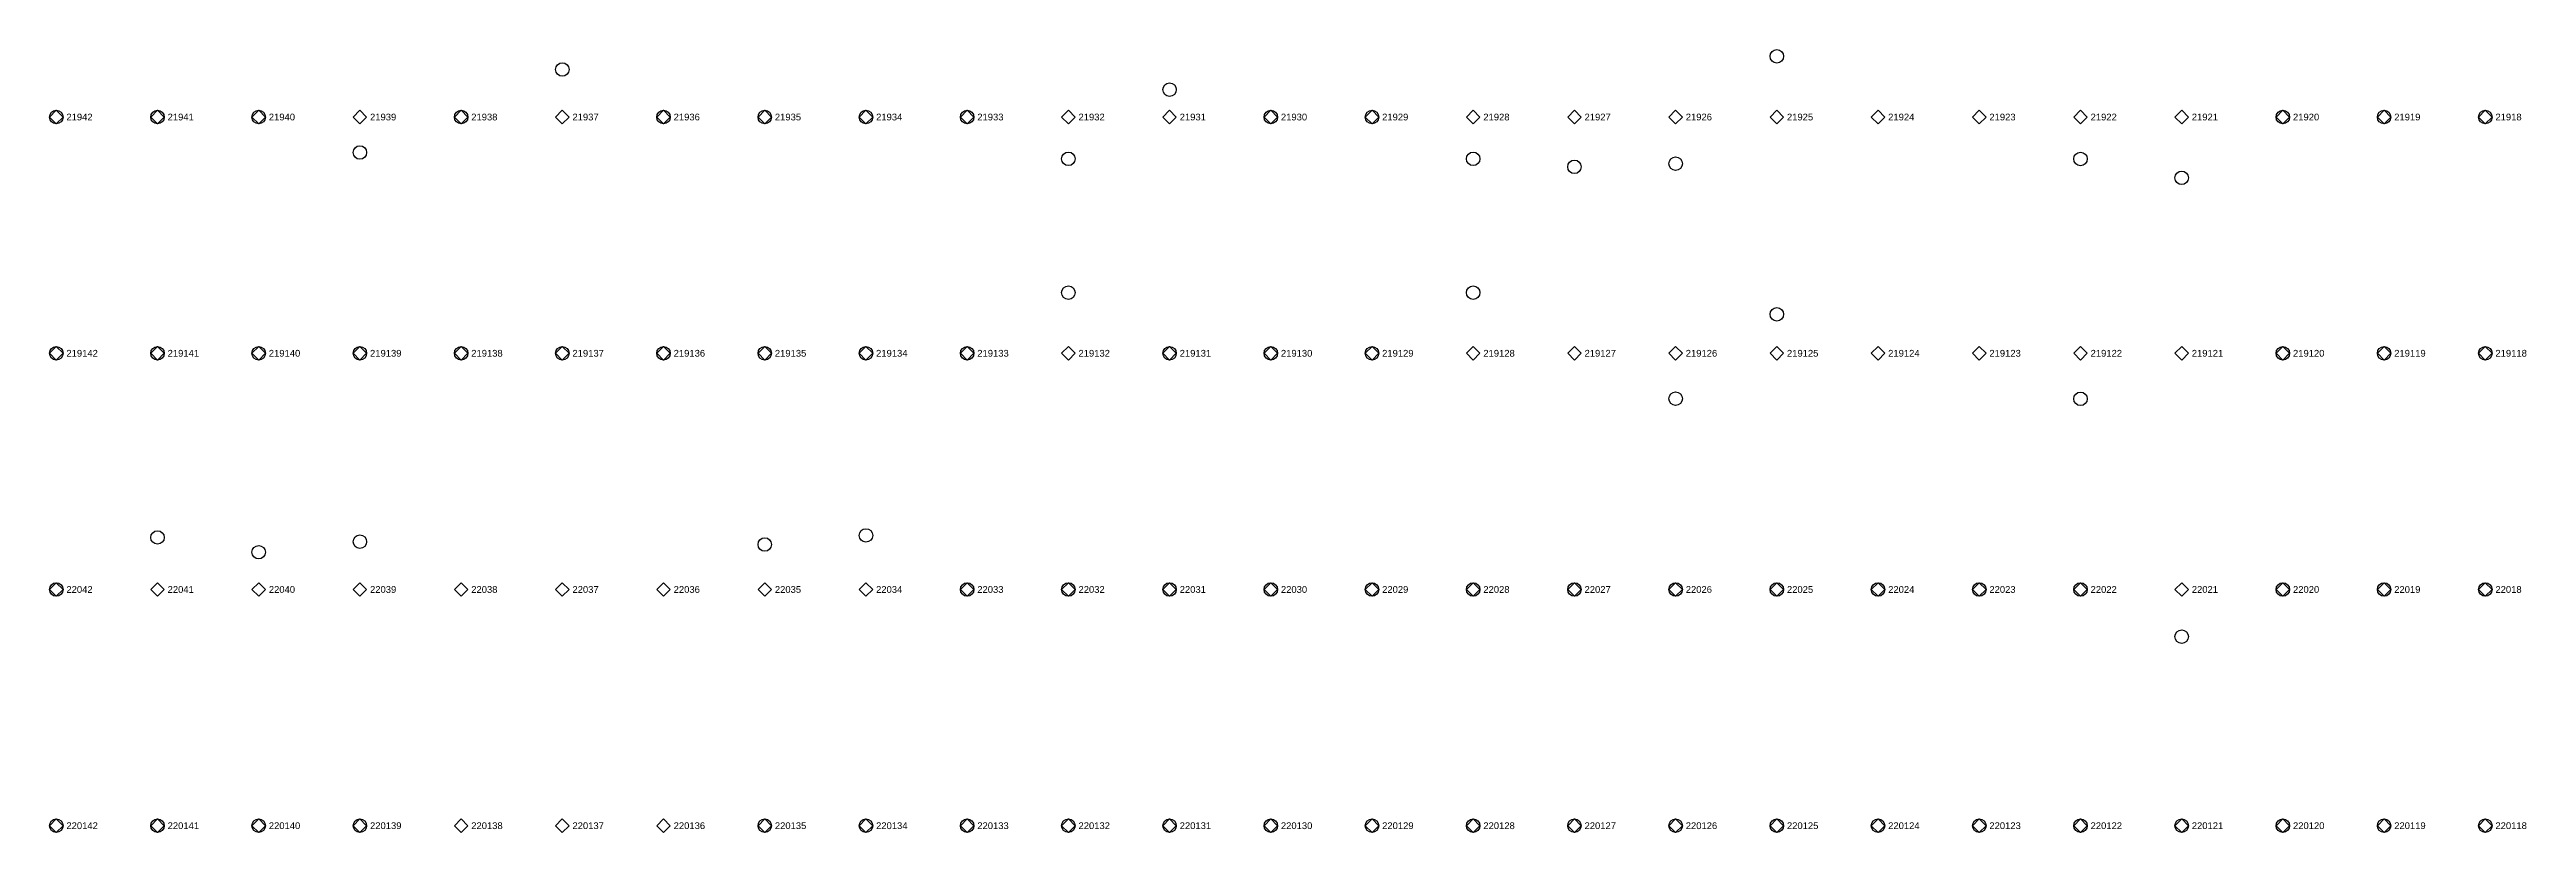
# Model space of a CAD drawing. Extents: x -5 to 376, y -217 to 241.
# Drawn here: x 186.7 to 280, y -139.4 to -109.9 of the extents above; entities that cross this region are included whole.
import ezdxf

# ---------------------------------------------------------------- set-up
doc = ezdxf.new("R2010")
doc.units = 0
for name, color, linetype in [('FIXTURE_INTERFACE_PIN', 4, 'CONTINUOUS'), ('GROUND_INTERFACE_PIN', 6, 'CONTINUOUS'), ('TESTER_INTERFACE_PIN', 144, 'CONTINUOUS'), ('TESTER_INTERFACE_PIN_LABEL', 144, 'CONTINUOUS')]:
    doc.layers.add(name, color=color, linetype=linetype)
doc.styles.get("Standard").update_dxf_attribs({"font": 'arial.ttf'})

msp = doc.modelspace()

# ---------------------------------------------------------------- linework, layer by layer
at = {"layer": 'FIXTURE_INTERFACE_PIN'}
for centre in [(251.74194, -110.1725), (206.02194, -110.67034), (228.88194, -111.42726), (186.97194, -112.4585), (190.78194, -112.4585), (202.21194, -112.4585), (209.83194, -112.4585), (213.64194, -112.4585), (217.45194, -112.4585), (221.26194, -112.4585), (232.69194, -112.4585), (236.50194, -112.4585), (278.41194, -112.4585), (225.07194, -114.03076), (240.31194, -114.03076), (244.12194, -114.33302), (247.93194, -114.21364), (263.17194, -114.03584), (266.98194, -114.74704), (225.07194, -119.06758), (240.31194, -119.06758), (251.74194, -119.88292), (186.97194, -121.3485), (190.78194, -121.3485), (202.21194, -121.3485), (206.02194, -121.3485), (209.83194, -121.3485), (213.64194, -121.3485), (217.45194, -121.3485), (221.26194, -121.3485), (228.88194, -121.3485), (232.69194, -121.3485), (236.50194, -121.3485), (278.41194, -121.3485), (247.93194, -123.05792), (263.17194, -123.063), (190.78194, -128.28016), (213.64194, -128.54686), (217.45194, -128.20396), (186.97194, -130.2385), (221.26194, -130.2385), (225.07194, -130.2385), (228.88194, -130.2385), (232.69194, -130.2385), (236.50194, -130.2385), (240.31194, -130.2385), (244.12194, -130.2385), (247.93194, -130.2385), (251.74194, -130.2385), (255.55194, -130.2385), (259.36194, -130.2385), (263.17194, -130.2385), (278.41194, -130.2385), (266.98194, -132.01396), (186.97194, -139.1285), (190.78194, -139.1285), (213.64194, -139.1285), (217.45194, -139.1285), (221.26194, -139.1285), (225.07194, -139.1285), (228.88194, -139.1285), (232.69194, -139.1285), (236.50194, -139.1285), (240.31194, -139.1285), (244.12194, -139.1285), (247.93194, -139.1285), (251.74194, -139.1285), (255.55194, -139.1285), (259.36194, -139.1285), (263.17194, -139.1285), (266.98194, -139.1285), (278.41194, -139.1285)]:
    msp.add_circle(centre, 0.254, dxfattribs=at)
at = {"layer": 'GROUND_INTERFACE_PIN'}
for centre in [(194.59194, -112.4585), (270.79194, -112.4585), (274.60194, -112.4585), (198.40194, -113.792), (194.59194, -121.3485), (198.40194, -121.3485), (270.79194, -121.3485), (274.60194, -121.3485), (194.59194, -128.83642), (198.40194, -128.44018), (270.79194, -130.2385), (274.60194, -130.2385), (194.59194, -139.1285), (198.40194, -139.1285), (270.79194, -139.1285), (274.60194, -139.1285)]:
    msp.add_circle(centre, 0.254, dxfattribs=at)
at = {"layer": 'TESTER_INTERFACE_PIN'}
for p, q in [((186.97194, -112.2045), (186.71794, -112.4585)), ((186.71794, -112.4585), (186.97194, -112.7125)), ((187.22594, -112.4585), (186.97194, -112.2045)), ((186.97194, -112.7125), (187.22594, -112.4585)), ((190.78194, -112.2045), (190.52794, -112.4585)), ((190.52794, -112.4585), (190.78194, -112.7125)), ((191.03594, -112.4585), (190.78194, -112.2045)), ((190.78194, -112.7125), (191.03594, -112.4585)), ((194.59194, -112.2045), (194.33794, -112.4585)), ((194.33794, -112.4585), (194.59194, -112.7125)), ((194.84594, -112.4585), (194.59194, -112.2045)), ((194.59194, -112.7125), (194.84594, -112.4585)), ((198.40194, -112.2045), (198.14794, -112.4585)), ((198.14794, -112.4585), (198.40194, -112.7125)), ((198.65594, -112.4585), (198.40194, -112.2045)), ((198.40194, -112.7125), (198.65594, -112.4585)), ((202.21194, -112.2045), (201.95794, -112.4585)), ((201.95794, -112.4585), (202.21194, -112.7125)), ((202.46594, -112.4585), (202.21194, -112.2045)), ((202.21194, -112.7125), (202.46594, -112.4585)), ((206.02194, -112.2045), (205.76794, -112.4585)), ((205.76794, -112.4585), (206.02194, -112.7125)), ((206.27594, -112.4585), (206.02194, -112.2045)), ((206.02194, -112.7125), (206.27594, -112.4585)), ((209.83194, -112.2045), (209.57794, -112.4585)), ((209.57794, -112.4585), (209.83194, -112.7125)), ((210.08594, -112.4585), (209.83194, -112.2045)), ((209.83194, -112.7125), (210.08594, -112.4585)), ((213.64194, -112.2045), (213.38794, -112.4585)), ((213.38794, -112.4585), (213.64194, -112.7125)), ((213.89594, -112.4585), (213.64194, -112.2045)), ((213.64194, -112.7125), (213.89594, -112.4585)), ((217.45194, -112.2045), (217.19794, -112.4585)), ((217.19794, -112.4585), (217.45194, -112.7125)), ((217.70594, -112.4585), (217.45194, -112.2045)), ((217.45194, -112.7125), (217.70594, -112.4585)), ((221.26194, -112.2045), (221.00794, -112.4585)), ((221.00794, -112.4585), (221.26194, -112.7125)), ((221.51594, -112.4585), (221.26194, -112.2045)), ((221.26194, -112.7125), (221.51594, -112.4585)), ((225.07194, -112.2045), (224.81794, -112.4585)), ((224.81794, -112.4585), (225.07194, -112.7125)), ((225.32594, -112.4585), (225.07194, -112.2045)), ((225.07194, -112.7125), (225.32594, -112.4585)), ((228.88194, -112.2045), (228.62794, -112.4585)), ((228.62794, -112.4585), (228.88194, -112.7125)), ((229.13594, -112.4585), (228.88194, -112.2045)), ((228.88194, -112.7125), (229.13594, -112.4585)), ((232.69194, -112.2045), (232.43794, -112.4585)), ((232.43794, -112.4585), (232.69194, -112.7125)), ((232.94594, -112.4585), (232.69194, -112.2045)), ((232.69194, -112.7125), (232.94594, -112.4585)), ((236.50194, -112.2045), (236.24794, -112.4585)), ((236.24794, -112.4585), (236.50194, -112.7125)), ((236.75594, -112.4585), (236.50194, -112.2045)), ((236.50194, -112.7125), (236.75594, -112.4585)), ((240.31194, -112.2045), (240.05794, -112.4585)), ((240.05794, -112.4585), (240.31194, -112.7125)), ((240.56594, -112.4585), (240.31194, -112.2045)), ((240.31194, -112.7125), (240.56594, -112.4585)), ((244.12194, -112.2045), (243.86794, -112.4585)), ((243.86794, -112.4585), (244.12194, -112.7125)), ((244.37594, -112.4585), (244.12194, -112.2045)), ((244.12194, -112.7125), (244.37594, -112.4585)), ((247.93194, -112.2045), (247.67794, -112.4585)), ((247.67794, -112.4585), (247.93194, -112.7125)), ((248.18594, -112.4585), (247.93194, -112.2045)), ((247.93194, -112.7125), (248.18594, -112.4585)), ((251.74194, -112.2045), (251.48794, -112.4585)), ((251.48794, -112.4585), (251.74194, -112.7125)), ((251.99594, -112.4585), (251.74194, -112.2045)), ((251.74194, -112.7125), (251.99594, -112.4585)), ((255.55194, -112.2045), (255.29794, -112.4585)), ((255.29794, -112.4585), (255.55194, -112.7125)), ((255.80594, -112.4585), (255.55194, -112.2045)), ((255.55194, -112.7125), (255.80594, -112.4585)), ((259.36194, -112.2045), (259.10794, -112.4585)), ((259.10794, -112.4585), (259.36194, -112.7125)), ((259.61594, -112.4585), (259.36194, -112.2045)), ((259.36194, -112.7125), (259.61594, -112.4585)), ((263.17194, -112.2045), (262.91794, -112.4585)), ((262.91794, -112.4585), (263.17194, -112.7125)), ((263.42594, -112.4585), (263.17194, -112.2045)), ((263.17194, -112.7125), (263.42594, -112.4585)), ((266.98194, -112.2045), (266.72794, -112.4585)), ((266.72794, -112.4585), (266.98194, -112.7125)), ((267.23594, -112.4585), (266.98194, -112.2045)), ((266.98194, -112.7125), (267.23594, -112.4585)), ((270.79194, -112.2045), (270.53794, -112.4585)), ((270.53794, -112.4585), (270.79194, -112.7125)), ((271.04594, -112.4585), (270.79194, -112.2045)), ((270.79194, -112.7125), (271.04594, -112.4585)), ((274.60194, -112.2045), (274.34794, -112.4585)), ((274.34794, -112.4585), (274.60194, -112.7125)), ((274.85594, -112.4585), (274.60194, -112.2045)), ((274.60194, -112.7125), (274.85594, -112.4585)), ((278.41194, -112.2045), (278.15794, -112.4585)), ((278.15794, -112.4585), (278.41194, -112.7125)), ((278.66594, -112.4585), (278.41194, -112.2045)), ((278.41194, -112.7125), (278.66594, -112.4585)), ((186.97194, -121.0945), (186.71794, -121.3485)), ((187.22594, -121.3485), (186.97194, -121.0945)), ((190.78194, -121.0945), (190.52794, -121.3485)), ((191.03594, -121.3485), (190.78194, -121.0945)), ((194.59194, -121.0945), (194.33794, -121.3485)), ((194.84594, -121.3485), (194.59194, -121.0945)), ((198.40194, -121.0945), (198.14794, -121.3485)), ((198.65594, -121.3485), (198.40194, -121.0945)), ((202.21194, -121.0945), (201.95794, -121.3485)), ((202.46594, -121.3485), (202.21194, -121.0945)), ((206.02194, -121.0945), (205.76794, -121.3485)), ((206.27594, -121.3485), (206.02194, -121.0945)), ((209.83194, -121.0945), (209.57794, -121.3485)), ((210.08594, -121.3485), (209.83194, -121.0945)), ((213.64194, -121.0945), (213.38794, -121.3485)), ((213.89594, -121.3485), (213.64194, -121.0945)), ((217.45194, -121.0945), (217.19794, -121.3485)), ((217.70594, -121.3485), (217.45194, -121.0945)), ((221.26194, -121.0945), (221.00794, -121.3485)), ((221.51594, -121.3485), (221.26194, -121.0945)), ((225.07194, -121.0945), (224.81794, -121.3485)), ((225.32594, -121.3485), (225.07194, -121.0945)), ((228.88194, -121.0945), (228.62794, -121.3485)), ((229.13594, -121.3485), (228.88194, -121.0945)), ((232.69194, -121.0945), (232.43794, -121.3485)), ((232.94594, -121.3485), (232.69194, -121.0945)), ((236.50194, -121.0945), (236.24794, -121.3485)), ((236.75594, -121.3485), (236.50194, -121.0945)), ((240.31194, -121.0945), (240.05794, -121.3485)), ((240.56594, -121.3485), (240.31194, -121.0945)), ((244.12194, -121.0945), (243.86794, -121.3485)), ((244.37594, -121.3485), (244.12194, -121.0945)), ((247.93194, -121.0945), (247.67794, -121.3485)), ((248.18594, -121.3485), (247.93194, -121.0945)), ((251.74194, -121.0945), (251.48794, -121.3485)), ((251.99594, -121.3485), (251.74194, -121.0945)), ((255.55194, -121.0945), (255.29794, -121.3485)), ((255.80594, -121.3485), (255.55194, -121.0945)), ((259.36194, -121.0945), (259.10794, -121.3485)), ((259.61594, -121.3485), (259.36194, -121.0945)), ((263.17194, -121.0945), (262.91794, -121.3485)), ((263.42594, -121.3485), (263.17194, -121.0945)), ((266.98194, -121.0945), (266.72794, -121.3485)), ((267.23594, -121.3485), (266.98194, -121.0945)), ((270.79194, -121.0945), (270.53794, -121.3485)), ((271.04594, -121.3485), (270.79194, -121.0945)), ((274.60194, -121.0945), (274.34794, -121.3485)), ((274.85594, -121.3485), (274.60194, -121.0945)), ((278.41194, -121.0945), (278.15794, -121.3485)), ((278.66594, -121.3485), (278.41194, -121.0945)), ((186.71794, -121.3485), (186.97194, -121.6025)), ((186.97194, -121.6025), (187.22594, -121.3485)), ((190.52794, -121.3485), (190.78194, -121.6025)), ((190.78194, -121.6025), (191.03594, -121.3485)), ((194.33794, -121.3485), (194.59194, -121.6025)), ((194.59194, -121.6025), (194.84594, -121.3485)), ((198.14794, -121.3485), (198.40194, -121.6025)), ((198.40194, -121.6025), (198.65594, -121.3485)), ((201.95794, -121.3485), (202.21194, -121.6025)), ((202.21194, -121.6025), (202.46594, -121.3485)), ((205.76794, -121.3485), (206.02194, -121.6025)), ((206.02194, -121.6025), (206.27594, -121.3485)), ((209.57794, -121.3485), (209.83194, -121.6025)), ((209.83194, -121.6025), (210.08594, -121.3485)), ((213.38794, -121.3485), (213.64194, -121.6025)), ((213.64194, -121.6025), (213.89594, -121.3485)), ((217.19794, -121.3485), (217.45194, -121.6025)), ((217.45194, -121.6025), (217.70594, -121.3485)), ((221.00794, -121.3485), (221.26194, -121.6025)), ((221.26194, -121.6025), (221.51594, -121.3485)), ((224.81794, -121.3485), (225.07194, -121.6025)), ((225.07194, -121.6025), (225.32594, -121.3485)), ((228.62794, -121.3485), (228.88194, -121.6025)), ((228.88194, -121.6025), (229.13594, -121.3485)), ((232.43794, -121.3485), (232.69194, -121.6025)), ((232.69194, -121.6025), (232.94594, -121.3485)), ((236.24794, -121.3485), (236.50194, -121.6025)), ((236.50194, -121.6025), (236.75594, -121.3485)), ((240.05794, -121.3485), (240.31194, -121.6025)), ((240.31194, -121.6025), (240.56594, -121.3485)), ((243.86794, -121.3485), (244.12194, -121.6025)), ((244.12194, -121.6025), (244.37594, -121.3485)), ((247.67794, -121.3485), (247.93194, -121.6025)), ((247.93194, -121.6025), (248.18594, -121.3485)), ((251.48794, -121.3485), (251.74194, -121.6025)), ((251.74194, -121.6025), (251.99594, -121.3485)), ((255.29794, -121.3485), (255.55194, -121.6025)), ((255.55194, -121.6025), (255.80594, -121.3485)), ((259.10794, -121.3485), (259.36194, -121.6025)), ((259.36194, -121.6025), (259.61594, -121.3485)), ((262.91794, -121.3485), (263.17194, -121.6025)), ((263.17194, -121.6025), (263.42594, -121.3485)), ((266.72794, -121.3485), (266.98194, -121.6025)), ((266.98194, -121.6025), (267.23594, -121.3485)), ((270.53794, -121.3485), (270.79194, -121.6025)), ((270.79194, -121.6025), (271.04594, -121.3485)), ((274.34794, -121.3485), (274.60194, -121.6025)), ((274.60194, -121.6025), (274.85594, -121.3485)), ((278.15794, -121.3485), (278.41194, -121.6025)), ((278.41194, -121.6025), (278.66594, -121.3485)), ((186.97194, -129.9845), (186.71794, -130.2385)), ((186.71794, -130.2385), (186.97194, -130.4925)), ((187.22594, -130.2385), (186.97194, -129.9845)), ((186.97194, -130.4925), (187.22594, -130.2385)), ((190.78194, -129.9845), (190.52794, -130.2385)), ((190.52794, -130.2385), (190.78194, -130.4925)), ((191.03594, -130.2385), (190.78194, -129.9845)), ((190.78194, -130.4925), (191.03594, -130.2385)), ((194.59194, -129.9845), (194.33794, -130.2385)), ((194.33794, -130.2385), (194.59194, -130.4925)), ((194.84594, -130.2385), (194.59194, -129.9845)), ((194.59194, -130.4925), (194.84594, -130.2385)), ((198.40194, -129.9845), (198.14794, -130.2385)), ((198.14794, -130.2385), (198.40194, -130.4925)), ((198.65594, -130.2385), (198.40194, -129.9845)), ((198.40194, -130.4925), (198.65594, -130.2385)), ((202.21194, -129.9845), (201.95794, -130.2385)), ((201.95794, -130.2385), (202.21194, -130.4925)), ((202.46594, -130.2385), (202.21194, -129.9845)), ((202.21194, -130.4925), (202.46594, -130.2385)), ((206.02194, -129.9845), (205.76794, -130.2385)), ((205.76794, -130.2385), (206.02194, -130.4925)), ((206.27594, -130.2385), (206.02194, -129.9845)), ((206.02194, -130.4925), (206.27594, -130.2385)), ((209.83194, -129.9845), (209.57794, -130.2385)), ((209.57794, -130.2385), (209.83194, -130.4925)), ((210.08594, -130.2385), (209.83194, -129.9845)), ((209.83194, -130.4925), (210.08594, -130.2385)), ((213.64194, -129.9845), (213.38794, -130.2385)), ((213.38794, -130.2385), (213.64194, -130.4925)), ((213.89594, -130.2385), (213.64194, -129.9845)), ((213.64194, -130.4925), (213.89594, -130.2385)), ((217.45194, -129.9845), (217.19794, -130.2385)), ((217.19794, -130.2385), (217.45194, -130.4925)), ((217.70594, -130.2385), (217.45194, -129.9845)), ((217.45194, -130.4925), (217.70594, -130.2385)), ((221.26194, -129.9845), (221.00794, -130.2385)), ((221.00794, -130.2385), (221.26194, -130.4925)), ((221.51594, -130.2385), (221.26194, -129.9845)), ((221.26194, -130.4925), (221.51594, -130.2385)), ((225.07194, -129.9845), (224.81794, -130.2385)), ((224.81794, -130.2385), (225.07194, -130.4925)), ((225.32594, -130.2385), (225.07194, -129.9845)), ((225.07194, -130.4925), (225.32594, -130.2385)), ((228.88194, -129.9845), (228.62794, -130.2385)), ((228.62794, -130.2385), (228.88194, -130.4925)), ((229.13594, -130.2385), (228.88194, -129.9845)), ((228.88194, -130.4925), (229.13594, -130.2385)), ((232.69194, -129.9845), (232.43794, -130.2385)), ((232.43794, -130.2385), (232.69194, -130.4925)), ((232.94594, -130.2385), (232.69194, -129.9845)), ((232.69194, -130.4925), (232.94594, -130.2385)), ((236.50194, -129.9845), (236.24794, -130.2385)), ((236.24794, -130.2385), (236.50194, -130.4925)), ((236.75594, -130.2385), (236.50194, -129.9845)), ((236.50194, -130.4925), (236.75594, -130.2385)), ((240.31194, -129.9845), (240.05794, -130.2385)), ((240.05794, -130.2385), (240.31194, -130.4925)), ((240.56594, -130.2385), (240.31194, -129.9845)), ((240.31194, -130.4925), (240.56594, -130.2385)), ((244.12194, -129.9845), (243.86794, -130.2385)), ((243.86794, -130.2385), (244.12194, -130.4925)), ((244.37594, -130.2385), (244.12194, -129.9845)), ((244.12194, -130.4925), (244.37594, -130.2385)), ((247.93194, -129.9845), (247.67794, -130.2385)), ((247.67794, -130.2385), (247.93194, -130.4925)), ((248.18594, -130.2385), (247.93194, -129.9845)), ((247.93194, -130.4925), (248.18594, -130.2385)), ((251.74194, -129.9845), (251.48794, -130.2385)), ((251.48794, -130.2385), (251.74194, -130.4925)), ((251.99594, -130.2385), (251.74194, -129.9845)), ((251.74194, -130.4925), (251.99594, -130.2385)), ((255.55194, -129.9845), (255.29794, -130.2385)), ((255.29794, -130.2385), (255.55194, -130.4925)), ((255.80594, -130.2385), (255.55194, -129.9845)), ((255.55194, -130.4925), (255.80594, -130.2385)), ((259.36194, -129.9845), (259.10794, -130.2385)), ((259.10794, -130.2385), (259.36194, -130.4925)), ((259.61594, -130.2385), (259.36194, -129.9845)), ((259.36194, -130.4925), (259.61594, -130.2385)), ((263.17194, -129.9845), (262.91794, -130.2385)), ((262.91794, -130.2385), (263.17194, -130.4925)), ((263.42594, -130.2385), (263.17194, -129.9845)), ((263.17194, -130.4925), (263.42594, -130.2385)), ((266.98194, -129.9845), (266.72794, -130.2385)), ((266.72794, -130.2385), (266.98194, -130.4925)), ((267.23594, -130.2385), (266.98194, -129.9845)), ((266.98194, -130.4925), (267.23594, -130.2385)), ((270.79194, -129.9845), (270.53794, -130.2385)), ((270.53794, -130.2385), (270.79194, -130.4925)), ((271.04594, -130.2385), (270.79194, -129.9845)), ((270.79194, -130.4925), (271.04594, -130.2385)), ((274.60194, -129.9845), (274.34794, -130.2385)), ((274.34794, -130.2385), (274.60194, -130.4925)), ((274.85594, -130.2385), (274.60194, -129.9845)), ((274.60194, -130.4925), (274.85594, -130.2385)), ((278.41194, -129.9845), (278.15794, -130.2385)), ((278.15794, -130.2385), (278.41194, -130.4925)), ((278.66594, -130.2385), (278.41194, -129.9845)), ((278.41194, -130.4925), (278.66594, -130.2385)), ((186.97194, -138.8745), (186.71794, -139.1285)), ((187.22594, -139.1285), (186.97194, -138.8745)), ((190.78194, -138.8745), (190.52794, -139.1285)), ((191.03594, -139.1285), (190.78194, -138.8745)), ((194.59194, -138.8745), (194.33794, -139.1285)), ((194.84594, -139.1285), (194.59194, -138.8745)), ((198.40194, -138.8745), (198.14794, -139.1285)), ((198.65594, -139.1285), (198.40194, -138.8745)), ((202.21194, -138.8745), (201.95794, -139.1285)), ((202.46594, -139.1285), (202.21194, -138.8745)), ((206.02194, -138.8745), (205.76794, -139.1285)), ((206.27594, -139.1285), (206.02194, -138.8745)), ((209.83194, -138.8745), (209.57794, -139.1285)), ((210.08594, -139.1285), (209.83194, -138.8745)), ((213.64194, -138.8745), (213.38794, -139.1285)), ((213.89594, -139.1285), (213.64194, -138.8745)), ((217.45194, -138.8745), (217.19794, -139.1285)), ((217.70594, -139.1285), (217.45194, -138.8745)), ((221.26194, -138.8745), (221.00794, -139.1285)), ((221.51594, -139.1285), (221.26194, -138.8745)), ((225.07194, -138.8745), (224.81794, -139.1285)), ((225.32594, -139.1285), (225.07194, -138.8745)), ((228.88194, -138.8745), (228.62794, -139.1285)), ((229.13594, -139.1285), (228.88194, -138.8745)), ((232.69194, -138.8745), (232.43794, -139.1285)), ((232.94594, -139.1285), (232.69194, -138.8745)), ((236.50194, -138.8745), (236.24794, -139.1285)), ((236.75594, -139.1285), (236.50194, -138.8745)), ((240.31194, -138.8745), (240.05794, -139.1285)), ((240.56594, -139.1285), (240.31194, -138.8745)), ((244.12194, -138.8745), (243.86794, -139.1285)), ((244.37594, -139.1285), (244.12194, -138.8745)), ((247.93194, -138.8745), (247.67794, -139.1285)), ((248.18594, -139.1285), (247.93194, -138.8745)), ((251.74194, -138.8745), (251.48794, -139.1285)), ((251.99594, -139.1285), (251.74194, -138.8745)), ((255.55194, -138.8745), (255.29794, -139.1285)), ((255.80594, -139.1285), (255.55194, -138.8745)), ((259.36194, -138.8745), (259.10794, -139.1285)), ((259.61594, -139.1285), (259.36194, -138.8745)), ((263.17194, -138.8745), (262.91794, -139.1285)), ((263.42594, -139.1285), (263.17194, -138.8745)), ((266.98194, -138.8745), (266.72794, -139.1285)), ((267.23594, -139.1285), (266.98194, -138.8745)), ((270.79194, -138.8745), (270.53794, -139.1285)), ((271.04594, -139.1285), (270.79194, -138.8745)), ((274.60194, -138.8745), (274.34794, -139.1285)), ((274.85594, -139.1285), (274.60194, -138.8745)), ((278.41194, -138.8745), (278.15794, -139.1285)), ((278.66594, -139.1285), (278.41194, -138.8745)), ((186.71794, -139.1285), (186.97194, -139.3825)), ((186.97194, -139.3825), (187.22594, -139.1285)), ((190.52794, -139.1285), (190.78194, -139.3825)), ((190.78194, -139.3825), (191.03594, -139.1285)), ((194.33794, -139.1285), (194.59194, -139.3825)), ((194.59194, -139.3825), (194.84594, -139.1285)), ((198.14794, -139.1285), (198.40194, -139.3825)), ((198.40194, -139.3825), (198.65594, -139.1285)), ((201.95794, -139.1285), (202.21194, -139.3825)), ((202.21194, -139.3825), (202.46594, -139.1285)), ((205.76794, -139.1285), (206.02194, -139.3825)), ((206.02194, -139.3825), (206.27594, -139.1285)), ((209.57794, -139.1285), (209.83194, -139.3825)), ((209.83194, -139.3825), (210.08594, -139.1285)), ((213.38794, -139.1285), (213.64194, -139.3825)), ((213.64194, -139.3825), (213.89594, -139.1285)), ((217.19794, -139.1285), (217.45194, -139.3825)), ((217.45194, -139.3825), (217.70594, -139.1285)), ((221.00794, -139.1285), (221.26194, -139.3825)), ((221.26194, -139.3825), (221.51594, -139.1285)), ((224.81794, -139.1285), (225.07194, -139.3825)), ((225.07194, -139.3825), (225.32594, -139.1285)), ((228.62794, -139.1285), (228.88194, -139.3825)), ((228.88194, -139.3825), (229.13594, -139.1285)), ((232.43794, -139.1285), (232.69194, -139.3825)), ((232.69194, -139.3825), (232.94594, -139.1285)), ((236.24794, -139.1285), (236.50194, -139.3825)), ((236.50194, -139.3825), (236.75594, -139.1285)), ((240.05794, -139.1285), (240.31194, -139.3825)), ((240.31194, -139.3825), (240.56594, -139.1285)), ((243.86794, -139.1285), (244.12194, -139.3825)), ((244.12194, -139.3825), (244.37594, -139.1285)), ((247.67794, -139.1285), (247.93194, -139.3825)), ((247.93194, -139.3825), (248.18594, -139.1285)), ((251.48794, -139.1285), (251.74194, -139.3825)), ((251.74194, -139.3825), (251.99594, -139.1285)), ((255.29794, -139.1285), (255.55194, -139.3825)), ((255.55194, -139.3825), (255.80594, -139.1285)), ((259.10794, -139.1285), (259.36194, -139.3825)), ((259.36194, -139.3825), (259.61594, -139.1285)), ((262.91794, -139.1285), (263.17194, -139.3825)), ((263.17194, -139.3825), (263.42594, -139.1285)), ((266.72794, -139.1285), (266.98194, -139.3825)), ((266.98194, -139.3825), (267.23594, -139.1285)), ((270.53794, -139.1285), (270.79194, -139.3825)), ((270.79194, -139.3825), (271.04594, -139.1285)), ((274.34794, -139.1285), (274.60194, -139.3825)), ((274.60194, -139.3825), (274.85594, -139.1285)), ((278.15794, -139.1285), (278.41194, -139.3825)), ((278.41194, -139.3825), (278.66594, -139.1285))]:
    msp.add_line(p, q, dxfattribs=at)

# ---------------------------------------------------------------- texts
at = {"layer": 'TESTER_INTERFACE_PIN_LABEL'}
for s, p in [('21942', (187.35294, -112.5855)), ('21941', (191.16294, -112.5855)), ('21940', (194.97294, -112.5855)), ('21939', (198.78294, -112.5855)), ('21938', (202.59294, -112.5855)), ('21937', (206.40294, -112.5855)), ('21936', (210.21294, -112.5855)), ('21935', (214.02294, -112.5855)), ('21934', (217.83294, -112.5855)), ('21933', (221.64294, -112.5855)), ('21932', (225.45294, -112.5855)), ('21931', (229.26294, -112.5855)), ('21930', (233.07294, -112.5855)), ('21929', (236.88294, -112.5855)), ('21928', (240.69294, -112.5855)), ('21927', (244.50294, -112.5855)), ('21926', (248.31294, -112.5855)), ('21925', (252.12294, -112.5855)), ('21924', (255.93294, -112.5855)), ('21923', (259.74294, -112.5855)), ('21922', (263.55294, -112.5855)), ('21921', (267.36294, -112.5855)), ('21920', (271.17294, -112.5855)), ('21919', (274.98294, -112.5855)), ('21918', (278.79294, -112.5855)), ('219142', (187.35294, -121.4755)), ('219141', (191.16294, -121.4755)), ('219140', (194.97294, -121.4755)), ('219139', (198.78294, -121.4755)), ('219138', (202.59294, -121.4755)), ('219137', (206.40294, -121.4755)), ('219136', (210.21294, -121.4755)), ('219135', (214.02294, -121.4755)), ('219134', (217.83294, -121.4755)), ('219133', (221.64294, -121.4755)), ('219132', (225.45294, -121.4755)), ('219131', (229.26294, -121.4755)), ('219130', (233.07294, -121.4755)), ('219129', (236.88294, -121.4755)), ('219128', (240.69294, -121.4755)), ('219127', (244.50294, -121.4755)), ('219126', (248.31294, -121.4755)), ('219125', (252.12294, -121.4755)), ('219124', (255.93294, -121.4755)), ('219123', (259.74294, -121.4755)), ('219122', (263.55294, -121.4755)), ('219121', (267.36294, -121.4755)), ('219120', (271.17294, -121.4755)), ('219119', (274.98294, -121.4755)), ('219118', (278.79294, -121.4755)), ('22042', (187.35294, -130.3655)), ('22041', (191.16294, -130.3655)), ('22040', (194.97294, -130.3655)), ('22039', (198.78294, -130.3655)), ('22038', (202.59294, -130.3655)), ('22037', (206.40294, -130.3655)), ('22036', (210.21294, -130.3655)), ('22035', (214.02294, -130.3655)), ('22034', (217.83294, -130.3655)), ('22033', (221.64294, -130.3655)), ('22032', (225.45294, -130.3655)), ('22031', (229.26294, -130.3655)), ('22030', (233.07294, -130.3655)), ('22029', (236.88294, -130.3655)), ('22028', (240.69294, -130.3655)), ('22027', (244.50294, -130.3655)), ('22026', (248.31294, -130.3655)), ('22025', (252.12294, -130.3655)), ('22024', (255.93294, -130.3655)), ('22023', (259.74294, -130.3655)), ('22022', (263.55294, -130.3655)), ('22021', (267.36294, -130.3655)), ('22020', (271.17294, -130.3655)), ('22019', (274.98294, -130.3655)), ('22018', (278.79294, -130.3655)), ('220142', (187.35294, -139.2555)), ('220141', (191.16294, -139.2555)), ('220140', (194.97294, -139.2555)), ('220139', (198.78294, -139.2555)), ('220138', (202.59294, -139.2555)), ('220137', (206.40294, -139.2555)), ('220136', (210.21294, -139.2555)), ('220135', (214.02294, -139.2555)), ('220134', (217.83294, -139.2555)), ('220133', (221.64294, -139.2555)), ('220132', (225.45294, -139.2555)), ('220131', (229.26294, -139.2555)), ('220130', (233.07294, -139.2555)), ('220129', (236.88294, -139.2555)), ('220128', (240.69294, -139.2555)), ('220127', (244.50294, -139.2555)), ('220126', (248.31294, -139.2555)), ('220125', (252.12294, -139.2555)), ('220124', (255.93294, -139.2555)), ('220123', (259.74294, -139.2555)), ('220122', (263.55294, -139.2555)), ('220121', (267.36294, -139.2555)), ('220120', (271.17294, -139.2555)), ('220119', (274.98294, -139.2555)), ('220118', (278.79294, -139.2555))]:
    msp.add_text(s, height=0.254, dxfattribs=at).set_placement(p)

doc.saveas('drawing.dxf')
